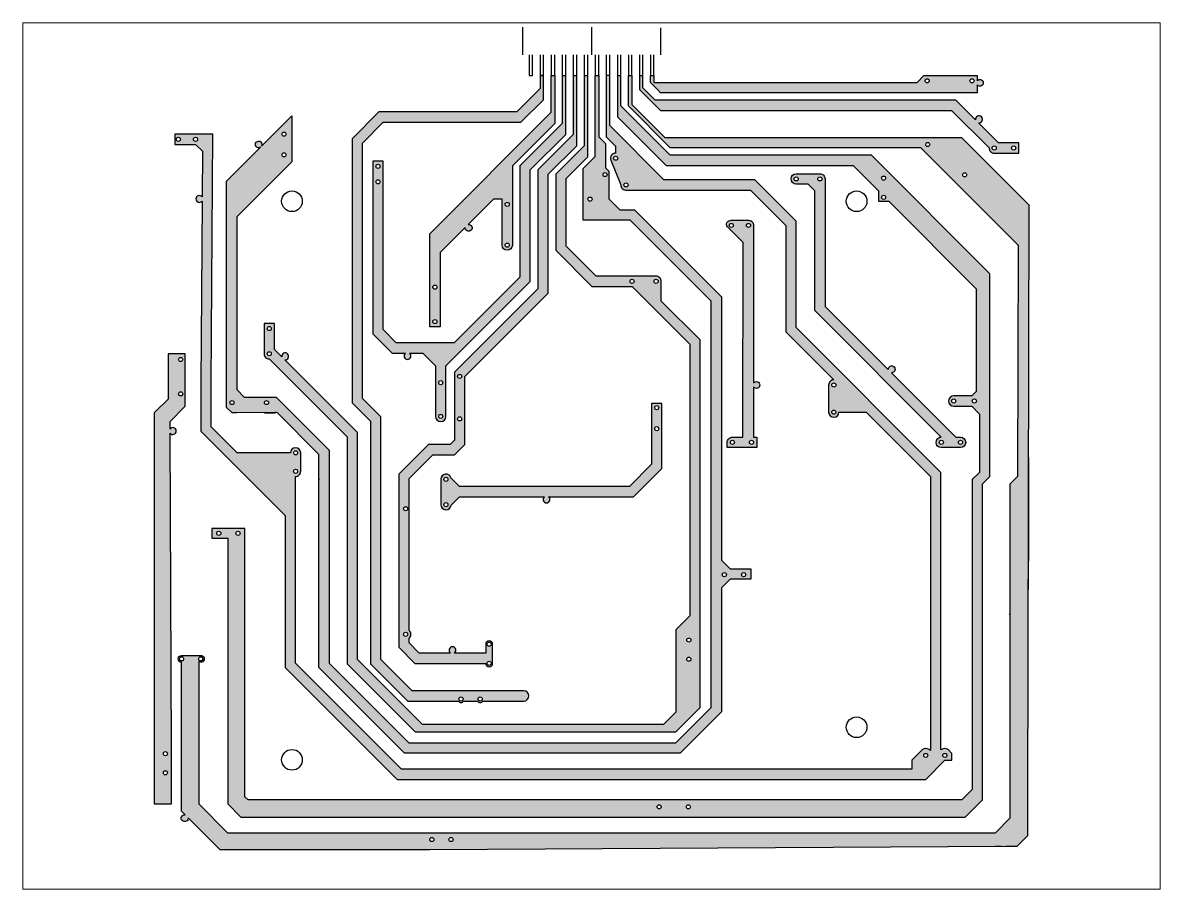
# Paper-space layout 'Layout1' of a CAD drawing. Header units: centimetres. Extents: x 1.05 to 9.45, y 0.8 to 7.2.
# The model-space entities are those that its viewports show. They can reach past a viewport. Long polylines and large blocks are cut down to what shows.
import ezdxf

# ---------------------------------------------------------------- set-up
doc = ezdxf.new("R2010")
doc.units = ezdxf.units.CM
doc.header["$MEASUREMENT"] = 0
doc.layers.add('Spate circuit', color=7, linetype='Continuous', true_color=0x758f9f)
doc.layers.add('temp', color=254, linetype='Continuous', lineweight=30)

msp = doc.modelspace()

# ---------------------------------------------------------------- hatches: boundary and pattern name
at = {"layer": 'Spate circuit', "transparency": 33554687}
h = msp.add_hatch(color=256, dxfattribs=at)
h.dxf.hatch_style = 1
h.paths.add_polyline_path([(21.472, 15.455), (20.922, 15.455), (20.922, 15.305), (21.222, 15.305), (21.321, 15.206), (21.317, 14.543, 2.999834), (21.316, 14.483), (21.297, 11.823), (21.297, 11.143), (22.524, 9.916), (22.524, 7.709), (24.151, 6.083), (31.824, 6.083), (32.103, 6.362), (32.203, 6.362), (32.203, 6.462), (32.149, 6.517, 0.141992), (32.124, 6.53, 0.212701), (32.045, 6.514), (32.045, 10.544), (29.943, 12.646), (29.943, 14.192), (29.342, 14.793), (28.023, 14.793), (27.236, 15.58), (27.236, 16.305), (27.186, 16.305), (27.186, 15.418), (27.321, 15.283), (27.321, 15.18, 0.531281), (27.251, 15.077), (27.396, 14.718, 0.414214), (27.471, 14.643), (29.28, 14.643), (29.793, 14.13), (29.793, 12.584), (30.489, 11.887, 0.414214), (30.414, 11.812), (30.414, 11.418, 1), (30.564, 11.418), (30.958, 11.418), (31.895, 10.482), (31.895, 6.504, 0.2571), (31.802, 6.53, 0.141992), (31.777, 6.517), (31.622, 6.362), (31.623, 6.233), (24.213, 6.233), (22.674, 7.771), (22.674, 10.484, 0.414214), (22.749, 10.559), (22.749, 10.827, 1), (22.599, 10.827), (21.826, 10.827), (21.447, 11.205), (21.447, 11.823)])
h.paths.add_polyline_path([(21.192, 15.38, -1), (21.252, 15.38, -1)], flags=16)
h.paths.add_polyline_path([(20.942, 15.38, -1), (21.002, 15.38, -1)], flags=16)
h.paths.add_polyline_path([(22.704, 10.827, -1), (22.644, 10.827, -1)], flags=16)
h.paths.add_polyline_path([(22.704, 10.559, -1), (22.644, 10.559, -1)], flags=16)
h.paths.add_polyline_path([(27.351, 15.105, -1), (27.291, 15.105, -1)], flags=16)
h.paths.add_polyline_path([(27.501, 14.718, -1), (27.441, 14.718, -1)], flags=16)
h.paths.add_polyline_path([(30.519, 11.812, -1), (30.459, 11.812, -1)], flags=16)
h.paths.add_polyline_path([(30.519, 11.418, -1), (30.459, 11.418, -1)], flags=16)
h.paths.add_polyline_path([(31.854, 6.433, -1), (31.794, 6.433, -1)], flags=16)
h.paths.add_polyline_path([(32.132, 6.433, -1), (32.072, 6.433, -1)], flags=16)
h = msp.add_hatch(color=256, dxfattribs=at)
h.dxf.hatch_style = 1
h.paths.add_polyline_path([(21.472, 15.455), (20.922, 15.455), (20.922, 15.305), (21.222, 15.305), (21.321, 15.206), (21.317, 14.543, 2.999834), (21.316, 14.483), (21.297, 11.823), (21.297, 11.143), (22.524, 9.916), (22.524, 7.709), (24.151, 6.083), (31.824, 6.083), (32.103, 6.362), (32.203, 6.362), (32.203, 6.462), (32.149, 6.517, 0.141992), (32.124, 6.53, 0.212701), (32.045, 6.514), (32.045, 10.544), (29.943, 12.646), (29.943, 14.192), (29.342, 14.793), (28.023, 14.793), (27.236, 15.58), (27.236, 16.305), (27.186, 16.305), (27.186, 15.418), (27.321, 15.283), (27.321, 15.18, 0.531281), (27.251, 15.077), (27.396, 14.718, 0.414214), (27.471, 14.643), (29.28, 14.643), (29.793, 14.13), (29.793, 12.584), (30.489, 11.887, 0.414214), (30.414, 11.812), (30.414, 11.418, 1), (30.564, 11.418), (30.958, 11.418), (31.895, 10.482), (31.895, 6.504, 0.2571), (31.802, 6.53, 0.141992), (31.777, 6.517), (31.622, 6.362), (31.623, 6.233), (24.213, 6.233), (22.674, 7.771), (22.674, 10.484, 0.414214), (22.749, 10.559), (22.749, 10.827, 1), (22.599, 10.827), (21.826, 10.827), (21.447, 11.205), (21.447, 11.823)])
h.paths.add_polyline_path([(21.192, 15.38, -1), (21.252, 15.38, -1)], flags=16)
h.paths.add_polyline_path([(20.942, 15.38, -1), (21.002, 15.38, -1)], flags=16)
h.paths.add_polyline_path([(22.704, 10.827, -1), (22.644, 10.827, -1)], flags=16)
h.paths.add_polyline_path([(22.704, 10.559, -1), (22.644, 10.559, -1)], flags=16)
h.paths.add_polyline_path([(27.291, 15.105, -1), (27.351, 15.105, -1)], flags=16)
h.paths.add_polyline_path([(27.501, 14.718, -1), (27.441, 14.718, -1)], flags=16)
h.paths.add_polyline_path([(30.519, 11.812, -1), (30.459, 11.812, -1)], flags=16)
h.paths.add_polyline_path([(30.519, 11.418, -1), (30.459, 11.418, -1)], flags=16)
h.paths.add_polyline_path([(31.854, 6.433, -1), (31.794, 6.433, -1)], flags=16)
h.paths.add_polyline_path([(32.132, 6.433, -1), (32.072, 6.433, -1)], flags=16)
h = msp.add_hatch(color=256, dxfattribs=at)
h.dxf.hatch_style = 1
h.paths.add_polyline_path([(21.267, 7.795, 1.387426), (21.297, 7.885), (21.019, 7.885, 1), (21.019, 7.785), (21.019, 5.623), (21.072, 5.57, 2.986881), (21.114, 5.527), (21.581, 5.061), (24.622, 5.061), (32.988, 5.11), (33.145, 5.11), (33.302, 5.267), (33.302, 5.736), (33.308, 8.247), (33.308, 8.635), (33.309, 8.824), (33.323, 14.43), (32.345, 15.408), (28.036, 15.408), (27.556, 15.888), (27.556, 16.305), (27.506, 16.305), (27.506, 15.867), (28.115, 15.258), (31.752, 15.258), (33.171, 13.838), (33.163, 10.488), (33.052, 10.376), (33.052, 5.527), (32.835, 5.311), (21.684, 5.311), (21.267, 5.728)])
h.paths.add_polyline_path([(20.989, 7.835, -1), (21.049, 7.835, -1)], flags=16)
h.paths.add_polyline_path([(21.267, 7.835, -1), (21.327, 7.835, -1)], flags=16)
h.paths.add_polyline_path([(24.682, 5.211, -1), (24.622, 5.211, -1)], flags=16)
h.paths.add_polyline_path([(33.308, 8.247), (33.308, 8.635), (33.309, 8.824), (33.314, 10.758), (33.314, 9.456), (33.308, 8.635), (33.308, 8.247), (33.308, 7.183), (33.305, 7.183)], flags=17)
h.paths.add_polyline_path([(24.96, 5.211, -1), (24.9, 5.211, -1)], flags=16)
h.paths.add_polyline_path([(31.823, 15.305, -1), (31.883, 15.305, -1)], flags=16)
h.paths.add_polyline_path([(32.36, 14.864, -1), (32.42, 14.864, -1)], flags=16)
h = msp.add_hatch(color=256, dxfattribs=at)
h.dxf.hatch_style = 1
h.paths.add_polyline_path([(21.939, 9.729), (21.459, 9.729), (21.459, 9.587), (21.689, 9.587), (21.689, 5.728), (21.88, 5.536), (27.298, 5.536), (27.303, 5.541), (27.303, 5.536), (32.397, 5.536), (32.65, 5.789), (32.65, 10.376), (32.756, 10.482), (32.756, 13.428), (31.036, 15.148), (28.115, 15.148), (27.396, 15.867), (27.396, 16.305), (27.346, 16.305), (27.346, 15.705), (28.053, 14.998), (30.769, 14.998), (31.137, 14.63), (31.137, 14.48), (31.287, 14.48), (32.556, 13.21), (32.556, 11.717), (32.493, 11.654), (32.23, 11.654, 1), (32.23, 11.504), (32.493, 11.504), (32.606, 11.391), (32.606, 10.544), (32.5, 10.438), (32.5, 5.937), (32.35, 5.786), (21.984, 5.786), (21.939, 5.831)])
h.paths.add_polyline_path([(21.808, 9.658, -1), (21.868, 9.658, -1)], flags=16)
h.paths.add_polyline_path([(21.529, 9.658, -1), (21.589, 9.658, -1)], flags=16)
h.paths.add_polyline_path([(27.983, 5.686, -1), (27.923, 5.686, -1)], flags=16)
h.paths.add_polyline_path([(28.408, 5.686, -1), (28.348, 5.686, -1)], flags=16)
h.paths.add_polyline_path([(32.2, 11.579, -1), (32.26, 11.579, -1)], flags=16)
h.paths.add_polyline_path([(31.182, 14.537, -1), (31.242, 14.537, -1)], flags=16)
h.paths.add_polyline_path([(32.5, 11.579, -1), (32.56, 11.579, -1)], flags=16)
h.paths.add_polyline_path([(31.182, 14.817, -1), (31.242, 14.817, -1)], flags=16)
h = msp.add_hatch(color=256, dxfattribs=at)
h.dxf.hatch_style = 1
h.paths.add_polyline_path([(23.163, 7.771), (23.163, 10.867), (22.393, 11.637), (21.929, 11.637), (21.822, 11.745), (21.822, 14.256), (22.621, 15.055), (22.621, 15.721), (22.179, 15.279, 9.709878), (22.165, 15.265), (21.672, 14.772), (21.672, 11.487), (21.752, 11.407), (21.822, 11.407), (22.407, 11.411), (23.013, 10.805), (23.013, 7.709), (24.257, 6.465), (28.257, 6.465), (28.859, 7.067), (28.859, 8.866), (28.985, 8.992), (29.285, 8.992), (29.285, 9.142), (28.985, 9.142), (28.859, 9.268), (28.859, 13.092), (27.595, 14.355), (27.383, 14.355), (27.221, 14.517), (27.221, 14.92), (27.176, 14.965), (27.176, 15.318), (27.076, 15.418), (27.076, 16.305), (27.026, 16.305), (27.026, 15.132), (26.849, 14.955), (26.849, 14.205), (27.533, 14.205), (28.709, 13.029), (28.709, 7.129), (28.194, 6.615), (24.319, 6.615)])
h.paths.add_polyline_path([(22.222, 11.557, -1), (22.282, 11.557, -1)], flags=16)
h.paths.add_polyline_path([(21.722, 11.557, -1), (21.782, 11.557, -1)], flags=16)
h.paths.add_polyline_path([(28.87, 9.057, -1), (28.93, 9.057, -1)], flags=16)
h.paths.add_polyline_path([(29.149, 9.057, -1), (29.209, 9.057, -1)], flags=16)
h.paths.add_polyline_path([(26.919, 14.512, -1), (26.979, 14.512, -1)], flags=16)
h.paths.add_polyline_path([(22.475, 15.155, -1), (22.535, 15.155, -1)], flags=16)
h.paths.add_polyline_path([(27.138, 14.868, -1), (27.198, 14.868, -1)], flags=16)
h.paths.add_polyline_path([(22.475, 15.455, -1), (22.535, 15.455, -1)], flags=16)
h = msp.add_hatch(color=256, dxfattribs=at)
h.dxf.hatch_style = 1
h.paths.add_polyline_path([(23.574, 11.122), (23.468, 11.228), (22.517, 12.179, 2.99038), (22.474, 12.221), (22.367, 12.328), (22.367, 12.707), (22.217, 12.707), (22.217, 12.266, 0.414214), (22.292, 12.191), (23.424, 11.059), (23.424, 7.764), (24.412, 6.776), (28.194, 6.776), (28.548, 7.129), (28.548, 12.466), (27.984, 13.029), (27.984, 13.317, 0.414214), (27.909, 13.392), (27.04, 13.392), (26.601, 13.83), (26.601, 14.81), (26.916, 15.125), (26.916, 16.305), (26.866, 16.305), (26.866, 15.287), (26.451, 14.872), (26.451, 13.768), (26.978, 13.242), (27.56, 13.242), (28.398, 12.404), (28.398, 8.462), (28.194, 8.259), (28.194, 7.059), (28.018, 6.882), (24.518, 6.882), (23.574, 7.826)])
h.paths.add_polyline_path([(22.262, 12.266, -1), (22.322, 12.266, -1)], flags=16)
h.paths.add_polyline_path([(22.262, 12.632, -1), (22.322, 12.632, -1)], flags=16)
h.paths.add_polyline_path([(27.53, 13.317, -1), (27.59, 13.317, -1)], flags=16)
h.paths.add_polyline_path([(27.879, 13.317, -1), (27.939, 13.317, -1)], flags=16)
h.paths.add_polyline_path([(28.414, 8.108, -1), (28.354, 8.108, -1)], flags=16)
h.paths.add_polyline_path([(28.414, 7.83, -1), (28.354, 7.83, -1)], flags=16)
h = msp.add_hatch(color=256, dxfattribs=at)
h.dxf.hatch_style = 1
h.paths.add_polyline_path([(23.911, 11.351), (23.646, 11.616), (23.646, 15.326), (23.947, 15.627), (25.947, 15.627), (26.276, 15.955), (26.276, 16.305), (26.226, 16.305), (26.226, 16.117), (25.885, 15.777), (23.885, 15.777), (23.496, 15.388), (23.496, 11.553), (23.761, 11.289), (23.761, 7.764), (24.303, 7.222), (25.036, 7.222, 0.5), (25.116, 7.222), (25.314, 7.222, 0.5), (25.394, 7.222), (25.986, 7.222, 1), (25.986, 7.372), (24.365, 7.372), (23.911, 7.826)])
h.paths.add_polyline_path([(25.106, 7.252, -1), (25.046, 7.252, -1)], flags=16)
h.paths.add_polyline_path([(25.384, 7.252, -1), (25.324, 7.252, -1)], flags=16)
h = msp.add_hatch(color=256, dxfattribs=at)
h.dxf.hatch_style = 1
h.paths.add_polyline_path([(27.993, 10.6), (27.993, 11.544), (27.843, 11.544), (27.843, 10.662), (27.521, 10.34), (25.053, 10.34), (24.929, 10.464, 0.86683), (24.782, 10.443), (24.782, 10.075, 0.959661), (24.932, 10.069), (25.053, 10.19), (26.288, 10.19, 3), (26.348, 10.19), (27.583, 10.19)])
h.paths.add_polyline_path([(24.827, 10.443, -1), (24.887, 10.443, -1)], flags=16)
h.paths.add_polyline_path([(24.827, 10.075, -1), (24.887, 10.075, -1)], flags=16)
h.paths.add_polyline_path([(27.888, 11.179, -1), (27.948, 11.179, -1)], flags=16)
h.paths.add_polyline_path([(27.888, 11.484, -1), (27.948, 11.484, -1)], flags=16)
h.paths.add_polyline_path([(26.082, 13.315), (26.082, 14.935), (26.596, 15.449), (26.596, 16.305), (26.546, 16.305), (26.546, 15.611), (25.932, 14.997), (25.932, 13.377), (24.979, 12.424), (24.137, 12.424), (23.946, 12.616), (23.946, 15.063), (23.796, 15.063), (23.796, 12.553), (24.075, 12.274), (24.269, 12.274, 3), (24.329, 12.274), (24.523, 12.274), (24.707, 12.091), (24.707, 11.356, 1), (24.857, 11.356), (24.857, 12.091)])
h.paths.add_polyline_path([(24.812, 11.847, -1), (24.752, 11.847, -1)], flags=16)
h.paths.add_polyline_path([(24.812, 11.356, -1), (24.752, 11.356, -1)], flags=16)
h.paths.add_polyline_path([(23.841, 14.763, -1), (23.901, 14.763, -1)], flags=16)
h.paths.add_polyline_path([(23.841, 14.988, -1), (23.901, 14.988, -1)], flags=16)
h.paths.add_polyline_path([(25.18, 14.143), (25.547, 14.51), (25.672, 14.51), (25.672, 13.843, 1), (25.822, 13.843), (25.822, 14.997), (26.436, 15.611), (26.436, 16.305), (26.386, 16.305), (26.386, 15.773), (24.622, 14.009), (24.622, 12.658), (24.772, 12.658), (24.772, 13.735), (25.138, 14.101, 3)], flags=17)
h.paths.add_polyline_path([(24.727, 13.233, -1), (24.667, 13.233, -1)], flags=16)
h.paths.add_polyline_path([(25.777, 13.843, -1), (25.717, 13.843, -1)], flags=16)
h.paths.add_polyline_path([(25.717, 14.435, -1), (25.777, 14.435, -1)], flags=16)
h.paths.add_polyline_path([(24.727, 12.733, -1), (24.667, 12.733, -1)], flags=16)
h.paths.add_polyline_path([(30.362, 14.805, 0.414214), (30.287, 14.88), (29.943, 14.88, 1), (29.943, 14.73), (30.115, 14.73), (30.212, 14.633), (30.212, 12.892), (32.05, 11.054, 1), (32.05, 10.904), (32.329, 10.904, 1), (32.329, 11.054), (32.262, 11.054), (31.325, 11.991, 2.727255), (31.28, 12.036), (30.362, 12.954)])
h.paths.add_polyline_path([(30.257, 14.805, -1), (30.317, 14.805, -1)], flags=16)
h.paths.add_polyline_path([(29.913, 14.805, -1), (29.973, 14.805, -1)], flags=16)
h.paths.add_polyline_path([(32.08, 10.979, -1), (32.02, 10.979, -1)], flags=16)
h.paths.add_polyline_path([(32.359, 10.979, -1), (32.299, 10.979, -1)], flags=16)
h.paths.add_polyline_path([(29.325, 14.13, 0.414214), (29.25, 14.205), (29, 14.205, 0.230723), (28.94, 14.176, 0.379024), (28.944, 14.11), (29.175, 13.88), (29.175, 13.658), (29.166, 11.328), (29.166, 11.054), (29.016, 11.054, 0.414214), (28.941, 10.979), (28.941, 10.904), (29.369, 10.904), (29.369, 11.054), (29.325, 11.054), (29.325, 11.782, 3), (29.325, 11.842)])
h.paths.add_polyline_path([(29.22, 14.13, -1), (29.28, 14.13, -1)], flags=16)
h.paths.add_polyline_path([(28.97, 14.13, -1), (29.03, 14.13, -1)], flags=16)
h.paths.add_polyline_path([(29.324, 10.979, -1), (29.264, 10.979, -1)], flags=16)
h.paths.add_polyline_path([(29.046, 10.979, -1), (28.986, 10.979, -1)], flags=16)
h.paths.add_polyline_path([(32.263, 15.947), (27.894, 15.947), (27.716, 16.126), (27.716, 16.305), (27.666, 16.305), (27.666, 16.105), (27.973, 15.797), (32.2, 15.797), (32.743, 15.255, 0.414214), (32.818, 15.18), (33.176, 15.18), (33.176, 15.33), (32.88, 15.33), (32.59, 15.62, 2.972448), (32.547, 15.663)])
h.paths.add_polyline_path([(32.848, 15.255, -1), (32.788, 15.255, -1)], flags=16)
h.paths.add_polyline_path([(33.131, 15.255, -1), (33.071, 15.255, -1)], flags=16)
h.paths.add_polyline_path([(32.57, 16.23), (32.57, 16.305), (31.798, 16.305), (31.701, 16.207), (27.876, 16.207), (27.876, 16.305), (27.826, 16.305), (27.826, 16.205), (27.932, 16.099), (27.973, 16.057), (32.57, 16.057), (32.57, 16.17, 3)])
h.paths.add_polyline_path([(32.525, 16.23, -1), (32.465, 16.23, -1)], flags=16)
h.paths.add_polyline_path([(31.815, 16.23, -1), (31.875, 16.23, -1)], flags=16)
h = msp.add_hatch(color=256, dxfattribs=at)
h.dxf.hatch_style = 1
h.paths.add_polyline_path([(24.322, 10.455), (24.667, 10.8), (24.982, 10.8), (25.132, 10.95), (25.132, 11.937), (26.341, 13.146), (26.341, 14.872), (26.756, 15.287), (26.756, 16.305), (26.706, 16.305), (26.706, 15.449), (26.191, 14.935), (26.191, 13.208), (24.982, 11.999), (24.982, 11.012), (24.92, 10.95), (24.604, 10.95), (24.172, 10.517), (24.172, 8.005), (24.407, 7.77), (25.435, 7.77, 1), (25.535, 7.77), (25.535, 8.048, 1), (25.435, 8.048), (25.435, 7.92), (24.982, 7.92, 3), (24.922, 7.92), (24.469, 7.92), (24.322, 8.067), (24.322, 8.136, 0.447214), (24.322, 8.248)])
h.paths.add_polyline_path([(24.302, 8.192, -1), (24.242, 8.192, -1)], flags=16)
h.paths.add_polyline_path([(24.242, 10.015, -1), (24.302, 10.015, -1)], flags=16)
h.paths.add_polyline_path([(25.515, 8.048, -1), (25.455, 8.048, -1)], flags=16)
h.paths.add_polyline_path([(25.515, 7.77, -1), (25.455, 7.77, -1)], flags=16)
h.paths.add_polyline_path([(25.027, 11.32, -1), (25.087, 11.32, -1)], flags=16)
h.paths.add_polyline_path([(25.027, 11.937, -1), (25.087, 11.937, -1)], flags=16)
h = msp.add_hatch(color=256, dxfattribs=at)
h.dxf.hatch_style = 1
h.paths.add_polyline_path([(20.852, 11.113, 2.999936), (20.851, 11.173), (20.851, 11.283), (21.073, 11.505), (21.073, 12.266), (20.822, 12.266), (20.822, 11.607), (20.621, 11.406), (20.622, 11.26), (20.622, 5.728), (20.872, 5.728), (20.872, 6.519)])
h.paths.add_polyline_path([(20.975, 11.683, -1), (21.035, 11.683, -1)], flags=16)
h.paths.add_polyline_path([(20.975, 12.183, -1), (21.035, 12.183, -1)], flags=16)
h.paths.add_polyline_path([(20.814, 6.459, -1), (20.754, 6.459, -1)], flags=16)
h.paths.add_polyline_path([(20.814, 6.181, -1), (20.754, 6.181, -1)], flags=16)

# ---------------------------------------------------------------- linework, layer by layer
at = {"layer": 'Spate circuit'}
for p, q in [((26.066, 16.605), (26.066, 16.305)), ((26.116, 16.305), (26.116, 16.605)), ((26.226, 16.605), (26.226, 16.305)), ((26.276, 16.305), (26.276, 16.605)), ((26.386, 16.605), (26.386, 16.305)), ((26.436, 16.305), (26.436, 16.605)), ((26.546, 16.605), (26.546, 16.305)), ((26.596, 16.305), (26.596, 16.605)), ((26.706, 16.605), (26.706, 16.305)), ((26.756, 16.305), (26.756, 16.605)), ((26.866, 16.605), (26.866, 16.305)), ((26.916, 16.305), (26.916, 16.605)), ((27.026, 16.605), (27.026, 16.305)), ((27.076, 16.305), (27.076, 16.605)), ((27.186, 16.605), (27.186, 16.305)), ((27.236, 16.305), (27.236, 16.605)), ((27.346, 16.605), (27.346, 16.305)), ((27.396, 16.305), (27.396, 16.605)), ((27.506, 16.605), (27.506, 16.305)), ((27.556, 16.305), (27.556, 16.605)), ((27.666, 16.605), (27.666, 16.305)), ((27.716, 16.305), (27.716, 16.605)), ((27.826, 16.605), (27.826, 16.305)), ((27.876, 16.305), (27.876, 16.605)), ((26.066, 16.305), (26.116, 16.305)), ((26.226, 16.305), (26.276, 16.305)), ((26.386, 16.305), (26.436, 16.305)), ((26.546, 16.305), (26.596, 16.305)), ((26.706, 16.305), (26.756, 16.305)), ((26.866, 16.305), (26.916, 16.305)), ((27.026, 16.305), (27.076, 16.305)), ((27.346, 16.305), (27.396, 16.305)), ((27.506, 16.305), (27.556, 16.305)), ((27.666, 16.305), (27.716, 16.305)), ((27.826, 16.305), (27.876, 16.305)), ((23.013, 10.443), (23.022, 10.443))]:
    msp.add_line(p, q, dxfattribs=at)
for points in [[(25.971, 17.007), (25.971, 16.605)], [(26.971, 17.008), (26.971, 16.605)], [(27.971, 16.998), (27.971, 16.605)], [(22.222, 11.41), (22.378, 11.41), (22.393, 11.425)], [(32.025, 11.049), (32.02, 11.049), (32.016, 11.046)], [(32.362, 11.046), (32.359, 11.049), (32.354, 11.049)], [(33.314, 10.758), (33.314, 9.456), (33.308, 8.635), (33.308, 7.183), (33.305, 7.183)], [(33.035, 8.485), (33.052, 8.485)], [(27.298, 5.536), (27.303, 5.541), (27.303, 5.536)], [(30.252, 5.541), (30.252, 5.536)], [(32.918, 5.111), (32.839, 5.111)]]:
    msp.add_lwpolyline(points, dxfattribs=at)
for points in [[(27.186, 16.305), (27.186, 15.418), (27.321, 15.283), (27.321, 15.18, 0.531281), (27.251, 15.077), (27.396, 14.718, 0.414214), (27.471, 14.643), (29.28, 14.643), (29.793, 14.13), (29.793, 12.584), (30.489, 11.887, 0.414214), (30.414, 11.812), (30.414, 11.418, 1), (30.564, 11.418), (30.958, 11.418), (31.895, 10.482), (31.895, 6.504, 0.2571), (31.802, 6.53, 0.141992), (31.777, 6.517), (31.622, 6.362), (31.623, 6.233), (24.213, 6.233), (22.674, 7.771), (22.674, 10.484, 0.414214), (22.749, 10.559), (22.749, 10.827, 1), (22.599, 10.827), (21.826, 10.827), (21.447, 11.205), (21.447, 11.823), (21.472, 15.455), (20.922, 15.455), (20.922, 15.305), (21.222, 15.305), (21.321, 15.206), (21.317, 14.543, 2.999834), (21.316, 14.483), (21.297, 11.823), (21.297, 11.143), (22.524, 9.916), (22.524, 7.709), (24.151, 6.083), (31.824, 6.083), (32.103, 6.362), (32.203, 6.362), (32.203, 6.462), (32.149, 6.517, 0.141992), (32.124, 6.53, 0.212701), (32.045, 6.514), (32.045, 10.544), (29.943, 12.646), (29.943, 14.192), (29.342, 14.793), (28.023, 14.793), (27.236, 15.58), (27.236, 16.305)], [(23.646, 15.326), (23.947, 15.627), (25.947, 15.627), (26.276, 15.955), (26.276, 16.305), (26.226, 16.305), (26.226, 16.117), (25.885, 15.777), (23.885, 15.777), (23.496, 15.388), (23.496, 11.553), (23.761, 11.289), (23.761, 7.764), (24.303, 7.222), (25.036, 7.222, 0.5), (25.116, 7.222), (25.314, 7.222, 0.5), (25.394, 7.222), (25.986, 7.222, 1), (25.986, 7.372), (24.365, 7.372), (23.911, 7.826), (23.911, 11.351), (23.646, 11.616)], [(31.325, 11.991), (32.262, 11.054), (32.329, 11.054, -1), (32.329, 10.904), (32.05, 10.904, -1), (32.05, 11.054), (30.212, 12.892), (30.212, 14.633), (30.115, 14.73), (29.943, 14.73, -1), (29.943, 14.88), (30.287, 14.88, -0.414214), (30.362, 14.805), (30.362, 12.954), (31.28, 12.036, -2.727255)], [(29.325, 11.782), (29.325, 11.054), (29.369, 11.054), (29.369, 10.904), (28.941, 10.904), (28.941, 10.979, -0.414214), (29.016, 11.054), (29.166, 11.054), (29.166, 11.328), (29.175, 13.658), (29.175, 13.88), (28.944, 14.11, -0.379024), (28.94, 14.176, -0.230723), (29, 14.205), (29.25, 14.205, -0.414214), (29.325, 14.13), (29.325, 11.842, -3)], [(20.852, 11.113, 2.999936), (20.851, 11.173), (20.851, 11.283), (21.073, 11.505), (21.073, 12.266), (20.822, 12.266), (20.822, 11.607), (20.621, 11.406), (20.622, 11.26), (20.622, 5.728), (20.872, 5.728), (20.872, 6.519)], [(26.348, 10.19), (27.583, 10.19), (27.993, 10.6), (27.993, 11.544), (27.843, 11.544), (27.843, 10.662), (27.521, 10.34), (25.053, 10.34), (24.929, 10.464, 0.86683), (24.782, 10.443), (24.782, 10.075, 0.959661), (24.932, 10.069), (25.053, 10.19), (26.288, 10.19, 3)]]:
    msp.add_lwpolyline(points, format="xyb", close=True, dxfattribs=at)
for points in [[(27.556, 16.305), (27.556, 15.888), (28.036, 15.408), (32.345, 15.408), (33.323, 14.43), (33.302, 5.736), (33.302, 5.267), (33.145, 5.11), (32.988, 5.11), (24.622, 5.061), (21.581, 5.061), (21.114, 5.527, -2.986881), (21.072, 5.57), (21.019, 5.623), (21.019, 7.785, -1), (21.019, 7.885), (21.297, 7.885, -1.387426), (21.267, 7.795), (21.267, 5.728), (21.684, 5.311), (32.835, 5.311), (33.052, 5.527), (33.052, 10.376), (33.163, 10.488), (33.171, 13.838), (31.752, 15.258), (28.115, 15.258), (27.506, 15.867), (27.506, 16.305)], [(27.346, 16.305), (27.346, 15.705), (28.053, 14.998), (30.769, 14.998), (31.137, 14.63), (31.137, 14.48), (31.287, 14.48), (32.556, 13.21), (32.556, 11.717), (32.493, 11.654), (32.23, 11.654, 1), (32.23, 11.504), (32.493, 11.504), (32.606, 11.391), (32.606, 10.544), (32.5, 10.438), (32.5, 5.937), (32.35, 5.786), (21.984, 5.786), (21.939, 5.831), (21.939, 9.729), (21.459, 9.729), (21.459, 9.587), (21.689, 9.587), (21.689, 5.728), (21.88, 5.536), (32.397, 5.536), (32.65, 5.789), (32.65, 10.376), (32.756, 10.482), (32.756, 13.428), (31.036, 15.148), (28.115, 15.148), (27.396, 15.867), (27.396, 16.305)], [(27.076, 16.305), (27.076, 15.418), (27.176, 15.318), (27.176, 14.965), (27.221, 14.92), (27.221, 14.517), (27.383, 14.355), (27.595, 14.355), (28.859, 13.092), (28.859, 9.268), (28.985, 9.142), (29.285, 9.142), (29.285, 8.992), (28.985, 8.992), (28.859, 8.866), (28.859, 7.067), (28.257, 6.465), (24.257, 6.465), (23.013, 7.709), (23.013, 10.805), (22.407, 11.411), (21.822, 11.407), (21.752, 11.407), (21.672, 11.487), (21.672, 14.772), (22.165, 15.265, -9.709878), (22.179, 15.279), (22.621, 15.721), (22.621, 15.055), (21.822, 14.256), (21.822, 11.745), (21.929, 11.637), (22.393, 11.637), (23.163, 10.867), (23.163, 7.771), (24.319, 6.615), (28.194, 6.615), (28.709, 7.129), (28.709, 13.029), (27.533, 14.205), (26.849, 14.205), (26.849, 14.955), (27.026, 15.132), (27.026, 16.305)], [(26.866, 16.305), (26.866, 15.287), (26.451, 14.872), (26.451, 13.768), (26.978, 13.242), (27.56, 13.242), (28.398, 12.404), (28.398, 8.462), (28.194, 8.259), (28.194, 7.059), (28.018, 6.882), (24.518, 6.882), (23.574, 7.826), (23.574, 11.122), (23.468, 11.228), (22.517, 12.179, 2.99038), (22.474, 12.221), (22.367, 12.328), (22.367, 12.707), (22.217, 12.707), (22.217, 12.266, 0.414214), (22.292, 12.191), (23.424, 11.059), (23.424, 7.764), (24.412, 6.776), (28.194, 6.776), (28.548, 7.129), (28.548, 12.466), (27.984, 13.029), (27.984, 13.317, 0.414214), (27.909, 13.392), (27.04, 13.392), (26.601, 13.83), (26.601, 14.81), (26.916, 15.125), (26.916, 16.305)], [(26.546, 16.305), (26.546, 15.611), (25.932, 14.997), (25.932, 13.377), (24.979, 12.424), (24.137, 12.424), (23.946, 12.616), (23.946, 15.063), (23.796, 15.063), (23.796, 12.553), (24.075, 12.274), (24.269, 12.274, 3), (24.329, 12.274), (24.523, 12.274), (24.707, 12.091), (24.707, 11.356, 1), (24.857, 11.356), (24.857, 12.091), (26.082, 13.315), (26.082, 14.935), (26.596, 15.449), (26.596, 16.305)], [(26.706, 16.305), (26.706, 15.449), (26.191, 14.935), (26.191, 13.208), (24.982, 11.999), (24.982, 11.012), (24.92, 10.95), (24.604, 10.95), (24.172, 10.517), (24.172, 8.005), (24.407, 7.77), (25.435, 7.77, 1), (25.535, 7.77), (25.535, 8.048, 1), (25.435, 8.048), (25.435, 7.92), (24.982, 7.92, 3), (24.922, 7.92), (24.469, 7.92), (24.322, 8.067), (24.322, 8.136, 0.447214), (24.322, 8.248), (24.322, 10.455), (24.667, 10.8), (24.982, 10.8), (25.132, 10.95), (25.132, 11.937), (26.341, 13.146), (26.341, 14.872), (26.756, 15.287), (26.756, 16.305)], [(26.436, 16.305), (26.436, 15.611), (25.822, 14.997), (25.822, 13.843, -1), (25.672, 13.843), (25.672, 14.51), (25.547, 14.51), (25.18, 14.143, -3), (25.138, 14.101), (24.772, 13.735), (24.772, 12.658), (24.622, 12.658), (24.622, 14.009), (26.386, 15.773), (26.386, 16.305)], [(27.666, 16.305), (27.666, 16.105), (27.973, 15.797), (32.2, 15.797), (32.743, 15.255, 0.414214), (32.818, 15.18), (33.176, 15.18), (33.176, 15.33), (32.88, 15.33), (32.59, 15.62, 2.972448), (32.547, 15.663), (32.263, 15.947), (27.894, 15.947), (27.716, 16.126), (27.716, 16.305)], [(27.876, 16.305), (27.876, 16.207), (31.701, 16.207), (31.798, 16.305), (32.57, 16.305), (32.57, 16.23, -3), (32.57, 16.17), (32.57, 16.057), (27.973, 16.057), (27.932, 16.099), (27.826, 16.205), (27.826, 16.305)]]:
    msp.add_lwpolyline(points, format="xyb", dxfattribs=at)
for centre, radius in [((31.845, 16.23), 0.03), ((32.495, 16.23), 0.03), ((20.972, 15.38), 0.03), ((21.222, 15.38), 0.03), ((22.505, 15.455), 0.03), ((31.853, 15.305), 0.03), ((32.818, 15.255), 0.03), ((33.101, 15.255), 0.03), ((22.505, 15.155), 0.03), ((27.321, 15.105), 0.03), ((23.871, 14.988), 0.03), ((27.168, 14.868), 0.03), ((32.39, 14.864), 0.03), ((23.871, 14.763), 0.03), ((27.471, 14.718), 0.03), ((29.943, 14.805), 0.03), ((30.287, 14.805), 0.03), ((31.212, 14.817), 0.03), ((22.622, 14.48), 0.15), ((26.949, 14.512), 0.03), ((30.82, 14.48), 0.15), ((31.212, 14.537), 0.03), ((25.747, 14.435), 0.03), ((29, 14.13), 0.03), ((29.25, 14.13), 0.03), ((25.747, 13.843), 0.03), ((24.697, 13.233), 0.03), ((27.56, 13.317), 0.03), ((27.909, 13.317), 0.03), ((24.697, 12.733), 0.03), ((22.292, 12.632), 0.03), ((22.292, 12.266), 0.03), ((21.005, 12.183), 0.03), ((25.057, 11.937), 0.03), ((24.782, 11.847), 0.03), ((30.489, 11.812), 0.03), ((21.005, 11.683), 0.03), ((21.752, 11.557), 0.03), ((22.252, 11.557), 0.03), ((32.23, 11.579), 0.03), ((32.53, 11.579), 0.03), ((27.918, 11.484), 0.03), ((30.489, 11.418), 0.03), ((24.782, 11.356), 0.03), ((25.057, 11.32), 0.03), ((27.918, 11.179), 0.03), ((29.016, 10.979), 0.03), ((29.294, 10.979), 0.03), ((32.05, 10.979), 0.03), ((32.329, 10.979), 0.03), ((22.674, 10.827), 0.03), ((22.674, 10.559), 0.03), ((24.857, 10.443), 0.03), ((24.857, 10.075), 0.03), ((24.272, 10.015), 0.03), ((21.559, 9.658), 0.03), ((21.838, 9.658), 0.03), ((28.9, 9.057), 0.03), ((29.179, 9.057), 0.03), ((24.272, 8.192), 0.03), ((28.384, 8.108), 0.03), ((25.485, 8.048), 0.03), ((21.019, 7.835), 0.03), ((21.297, 7.835), 0.03), ((25.485, 7.77), 0.03), ((28.384, 7.83), 0.03), ((25.076, 7.252), 0.03), ((25.354, 7.252), 0.03), ((30.82, 6.842), 0.15), ((20.784, 6.459), 0.03), ((22.622, 6.369), 0.15), ((31.824, 6.433), 0.03), ((32.102, 6.433), 0.03), ((20.784, 6.181), 0.03), ((27.953, 5.686), 0.03), ((28.378, 5.686), 0.03), ((24.652, 5.211), 0.03), ((24.93, 5.211), 0.03)]:
    msp.add_circle(centre, radius, dxfattribs=at)

psp = doc.layouts.get("Layout1")

# ---------------------------------------------------------------- viewports
at = {"layer": 'temp'}
psp.add_viewport(center=(5.25, 4), size=(8.4, 6.4), view_center_point=(26.9708, 10.7812), view_height=12.583759, dxfattribs=at)

doc.saveas('drawing.dxf')
